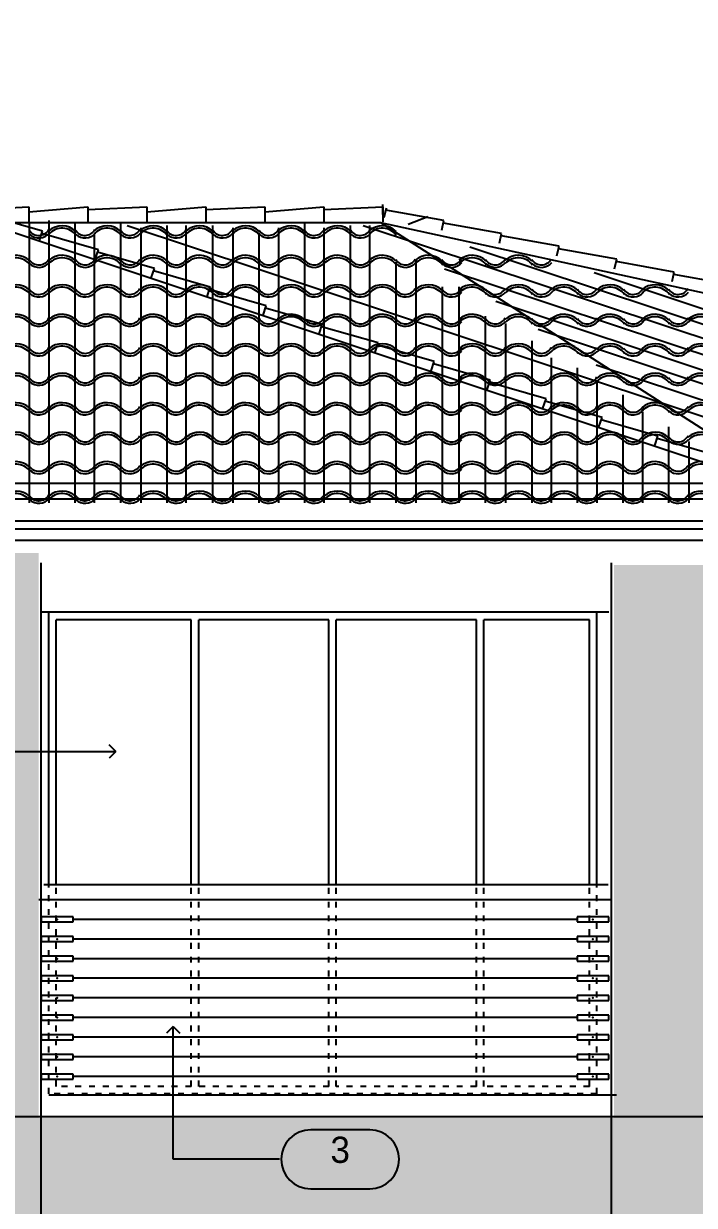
# Model space of a CAD drawing. Extents: x -92740 to -63661, y -15771 to -4391.
# Drawn here: x -90404.6 to -90199.9, y -9040 to -8679.2 of the extents above; entities that cross this region are included whole.
import ezdxf
from ezdxf.enums import TextEntityAlignment as Align

# ---------------------------------------------------------------- set-up
doc = ezdxf.new("R2010")
doc.units = 0
doc.header["$MEASUREMENT"] = 0
doc.linetypes.add('Dashed', pattern=[1, 0.3, -0.4, 0.3])
for name, color, linetype in [('B1NOTES', 2, 'Continuous'), ('ELEVATIONS', 7, 'Continuous'), ('ROOFTILE', 7, 'Continuous'), ('STUCCO', 4, 'Continuous')]:
    doc.layers.add(name, color=color, linetype=linetype)
doc.styles.add('DCADTXTSTYLE1', font='AVG_TP')

msp = doc.modelspace()

# ---------------------------------------------------------------- hatches: boundary and pattern name
at = {"layer": 'STUCCO', "linetype": 'Continuous', "ltscale": 18}
h = msp.add_hatch(dxfattribs=at)
h.set_pattern_fill('cement', color=9, scale=1.5625, style=0, pattern_type=2)
h.set_pattern_definition([(20, (0, 0), (-2.1376259, 5.8730789), [-6.09375015, 0.15625]), (55, (0, 0), (-5.11970028, 3.58485273), [-6.09375015, 0.15625]), (80, (0, 0), (-6.15504846, 1.0853011), [-6.09375015, 0.15625])])
h.paths.add_polyline_path([(-91010.5, -8845.25), (-91010.5, -9303.5), (-90961, -9303.5), (-90961, -9049.25), (-90224.5, -9049.25), (-90224.5, -9302.75), (-90181, -9302.75), (-90181, -8844.5), (-90224.5, -8844.5), (-90224.5, -9013.25), (-90400, -9013.25), (-90400, -8840.75), (-90448, -8840.75), (-90448, -9013.25), (-90584.5, -9013.25), (-90584.5, -8842.25), (-90633.25, -8842.25), (-90633.25, -9013.25), (-90770.5, -9013.25), (-90770.5, -8840.75), (-90820.75, -8840.75), (-90820.75, -9012.5), (-90961, -9012.5), (-90961, -8846)], flags=0)

# ---------------------------------------------------------------- linework, layer by layer
at = {"layer": 'B1NOTES', "color": 1, "linetype": 'Continuous', "ltscale": 18}
for p, q in [((-90299, -9016.89), (-90317, -9016.89)), ((-90290, -9025.89), (-90290, -9025.89)), ((-90317, -9034.89), (-90299, -9034.89))]:
    msp.add_line(p, q, dxfattribs=at)
for centre, start, end in [((-90317, -9025.89), 90, 180), ((-90299, -9025.89), 0, 90), ((-90317, -9025.89), 180, 270), ((-90299, -9025.89), 270, 360)]:
    msp.add_arc(centre, 9, start, end, dxfattribs=at)
at = {"layer": 'ELEVATIONS', "color": 1, "linetype": 'Continuous', "ltscale": 18}
for p, q in [((-90161.71, -8825.03), (-90599.31, -8679.17)), ((-90295, -8737.39), (-90295, -8734.39)), ((-90421, -8735.89), (-90403, -8735.14)), ((-90398.89, -8742.52), (-90416.2, -8737.54)), ((-90403, -8736.64), (-90385, -8735.14)), ((-90403, -8735.14), (-90403, -8739.64)), ((-90385, -8735.14), (-90385, -8739.64)), ((-90385, -8735.89), (-90367, -8735.14)), ((-90367, -8736.64), (-90349, -8735.14)), ((-90367, -8735.14), (-90367, -8739.64)), ((-90349, -8735.14), (-90349, -8739.64)), ((-90349, -8735.89), (-90331, -8735.14)), ((-90331, -8736.64), (-90313, -8735.14)), ((-90331, -8735.14), (-90331, -8739.64)), ((-90313, -8735.14), (-90313, -8739.64)), ((-90313, -8735.89), (-90295, -8735.14)), ((-90295, -8735.14), (-90295, -8739.64)), ((-90294.57, -8738.32), (-90293.92, -8735.39)), ((-90276.35, -8739.31), (-90294.08, -8736.12)), ((-90287.3, -8740.43), (-90281.27, -8738.01)), ((-90408.25, -8739.85), (-90295.75, -8739.85)), ((-90295.75, -8739.85), (-90163, -8825.06)), ((-90295.75, -8739.85), (-89911.12, -8823.63)), ((-90277, -8742.24), (-90276.35, -8739.31)), ((-90258.78, -8743.23), (-90276.51, -8740.04)), ((-90399.83, -8745.36), (-90398.89, -8742.52)), ((-90381.81, -8748.21), (-90399.12, -8743.23)), ((-90259.43, -8746.16), (-90258.78, -8743.23)), ((-90241.21, -8747.15), (-90258.94, -8743.96)), ((-90382.76, -8751.06), (-90381.81, -8748.21)), ((-90364.73, -8753.9), (-90382.05, -8748.92)), ((-90241.87, -8750.08), (-90241.21, -8747.15)), ((-90223.65, -8751.07), (-90241.38, -8747.89)), ((-90224.3, -8754), (-90223.65, -8751.07)), ((-90206.08, -8755), (-90223.81, -8751.81)), ((-90365.68, -8756.75), (-90364.73, -8753.9)), ((-90347.66, -8759.59), (-90364.97, -8754.61)), ((-90206.73, -8757.92), (-90206.08, -8755)), ((-90188.51, -8758.92), (-90206.24, -8755.73)), ((-90348.61, -8762.44), (-90347.66, -8759.59)), ((-90330.58, -8765.29), (-90347.89, -8760.31)), ((-90331.53, -8768.13), (-90330.58, -8765.29)), ((-90313.5, -8770.98), (-90330.82, -8766)), ((-90314.45, -8773.83), (-90313.5, -8770.98)), ((-90296.43, -8776.67), (-90313.74, -8771.69)), ((-90297.38, -8779.52), (-90296.43, -8776.67)), ((-90279.35, -8782.36), (-90296.66, -8777.38)), ((-90280.3, -8785.21), (-90279.35, -8782.36)), ((-90262.28, -8788.06), (-90279.59, -8783.07)), ((-90263.22, -8790.9), (-90262.28, -8788.06)), ((-90245.2, -8793.75), (-90262.51, -8788.77)), ((-90246.15, -8796.59), (-90245.2, -8793.75)), ((-90228.12, -8799.44), (-90245.44, -8794.46)), ((-90229.07, -8802.29), (-90228.12, -8799.44)), ((-90211.05, -8805.13), (-90228.36, -8800.15)), ((-90211.99, -8807.98), (-90211.05, -8805.13)), ((-90193.97, -8810.82), (-90211.28, -8805.84)), ((-89911.12, -8824.39), (-91027.53, -8824.39)), ((-89917.05, -8831.06), (-91025.81, -8831.06)), ((-89917.4, -8833.46), (-91022.49, -8833.46)), ((-89921.32, -8837.02), (-91018.83, -8837.02)), ((-90399.25, -9312.78), (-90399.25, -8843.75)), ((-90225.25, -9304.25), (-90225.25, -8843.75)), ((-90226, -8858.89), (-90399.25, -8858.89)), ((-90225.25, -8946.64), (-90400, -8946.64)), ((-90396.96, -9006.17), (-90223.75, -9006.17))]:
    msp.add_line(p, q, dxfattribs=at)
at = {"layer": 'ELEVATIONS', "color": 2, "linetype": 'Continuous', "ltscale": 18}
for p, q in [((-91071.25, -8819.42), (-89983, -8819.42)), ((-90865, -9012.78), (-88716.21, -9012.78))]:
    msp.add_line(p, q, dxfattribs=at)
at = {"layer": 'ELEVATIONS', "color": 5, "linetype": 'Continuous', "ltscale": 18}
for p, q in [((-90396.96, -8942.14), (-90396.96, -8858.89)), ((-90229.71, -8858.89), (-90396.96, -8858.89)), ((-90229.71, -8942.14), (-90229.71, -8858.89)), ((-90394.71, -8942.14), (-90394.71, -8861.14)), ((-90353.46, -8861.14), (-90394.71, -8861.14)), ((-90353.46, -8942.14), (-90353.46, -8861.14)), ((-90351.21, -8942.14), (-90351.21, -8861.14)), ((-90311.46, -8861.14), (-90351.21, -8861.14)), ((-90311.46, -8942.14), (-90311.46, -8861.14)), ((-90309.21, -8942.14), (-90309.21, -8861.14)), ((-90266.46, -8861.14), (-90309.21, -8861.14)), ((-90266.46, -8942.14), (-90266.46, -8861.14)), ((-90264.21, -8942.14), (-90264.21, -8861.14)), ((-90231.96, -8861.14), (-90264.21, -8861.14)), ((-90231.96, -8942.14), (-90231.96, -8861.14))]:
    msp.add_line(p, q, dxfattribs=at)
at = {"layer": 'ELEVATIONS', "color": 1, "linetype": 'Continuous', "ltscale": 12}
for p, q in [((-90376.5, -8901.39), (-90378.5, -8899.39)), ((-90376.5, -8901.39), (-90378.5, -8903.39)), ((-90359, -8985.39), (-90361, -8987.39)), ((-90359, -8985.39), (-90357, -8987.39))]:
    msp.add_line(p, q, dxfattribs=at)
at = {"layer": 'ELEVATIONS', "color": 2, "linetype": 'Continuous', "ltscale": 12}
for p, q in [((-90553.5, -8901.39), (-90376.5, -8901.39)), ((-90359, -9025.89), (-90359, -8985.39)), ((-90326.5, -9025.89), (-90359, -9025.89))]:
    msp.add_line(p, q, dxfattribs=at)
at = {"layer": 'ELEVATIONS', "color": 9, "linetype": 'Dashed', "ltscale": 6}
for p, q in [((-90231.96, -9003.64), (-90231.96, -8939.89)), ((-90229.71, -9005.89), (-90229.71, -8939.89)), ((-90396.96, -9005.89), (-90396.96, -8941.39)), ((-90394.71, -9003.64), (-90394.71, -8941.39)), ((-90353.46, -9003.64), (-90353.46, -8942.14)), ((-90351.21, -9003.64), (-90351.21, -8942.14)), ((-90311.46, -9003.64), (-90311.46, -8941.39)), ((-90309.21, -9003.64), (-90309.21, -8941.39)), ((-90266.46, -9003.64), (-90266.46, -8940.64)), ((-90264.21, -9003.64), (-90264.21, -8940.64)), ((-90353.46, -9003.64), (-90394.71, -9003.64)), ((-90311.46, -9003.64), (-90351.21, -9003.64)), ((-90266.46, -9003.64), (-90309.21, -9003.64)), ((-90231.96, -9003.64), (-90264.21, -9003.64)), ((-90229.71, -9005.89), (-90396.96, -9005.89))]:
    msp.add_line(p, q, dxfattribs=at)
at = {"layer": 'ELEVATIONS', "color": 1, "linetype": 'Continuous', "ltscale": 6}
msp.add_line((-90226.28, -8942.14), (-90398.5, -8942.14), dxfattribs=at)
at = {"layer": 'ELEVATIONS', "color": 8, "linetype": 'Continuous', "ltscale": 18}
for p, q in [((-90389.5, -8951.89), (-90399.25, -8951.89)), ((-90399.25, -8951.89), (-90399.25, -8953.39)), ((-90399.25, -8953.39), (-90389.5, -8953.39)), ((-90389.5, -8953.39), (-90389.5, -8951.89)), ((-90235.75, -8952.64), (-90389.5, -8952.64)), ((-90226, -8951.89), (-90235.75, -8951.89)), ((-90235.75, -8951.89), (-90235.75, -8953.39)), ((-90235.75, -8953.39), (-90226, -8953.39)), ((-90226, -8953.39), (-90226, -8951.89)), ((-90389.5, -8957.89), (-90399.25, -8957.89)), ((-90399.25, -8957.89), (-90399.25, -8959.39)), ((-90389.5, -8959.39), (-90389.5, -8957.89)), ((-90226, -8957.89), (-90235.75, -8957.89)), ((-90235.75, -8957.89), (-90235.75, -8959.39)), ((-90226, -8959.39), (-90226, -8957.89)), ((-90399.25, -8959.39), (-90389.5, -8959.39)), ((-90235.75, -8958.64), (-90389.5, -8958.64)), ((-90235.75, -8959.39), (-90226, -8959.39)), ((-90389.5, -8963.89), (-90399.25, -8963.89)), ((-90399.25, -8963.89), (-90399.25, -8965.39)), ((-90399.25, -8965.39), (-90389.5, -8965.39)), ((-90389.5, -8965.39), (-90389.5, -8963.89)), ((-90235.75, -8964.64), (-90389.5, -8964.64)), ((-90226, -8963.89), (-90235.75, -8963.89)), ((-90235.75, -8963.89), (-90235.75, -8965.39)), ((-90235.75, -8965.39), (-90226, -8965.39)), ((-90226, -8965.39), (-90226, -8963.89)), ((-90389.5, -8969.89), (-90399.25, -8969.89)), ((-90399.25, -8969.89), (-90399.25, -8971.39)), ((-90399.25, -8971.39), (-90389.5, -8971.39)), ((-90389.5, -8971.39), (-90389.5, -8969.89)), ((-90235.75, -8970.64), (-90389.5, -8970.64)), ((-90226, -8969.89), (-90235.75, -8969.89)), ((-90235.75, -8969.89), (-90235.75, -8971.39)), ((-90235.75, -8971.39), (-90226, -8971.39)), ((-90226, -8971.39), (-90226, -8969.89)), ((-90389.5, -8975.89), (-90399.25, -8975.89)), ((-90399.25, -8975.89), (-90399.25, -8977.39)), ((-90389.5, -8977.39), (-90389.5, -8975.89)), ((-90226, -8975.89), (-90235.75, -8975.89)), ((-90235.75, -8975.89), (-90235.75, -8977.39)), ((-90226, -8977.39), (-90226, -8975.89)), ((-90399.25, -8977.39), (-90389.5, -8977.39)), ((-90235.75, -8976.64), (-90389.5, -8976.64)), ((-90235.75, -8977.39), (-90226, -8977.39)), ((-90389.5, -8981.89), (-90399.25, -8981.89)), ((-90399.25, -8981.89), (-90399.25, -8983.39)), ((-90399.25, -8983.39), (-90389.5, -8983.39)), ((-90389.5, -8983.39), (-90389.5, -8981.89)), ((-90235.75, -8982.64), (-90389.5, -8982.64)), ((-90226, -8981.89), (-90235.75, -8981.89)), ((-90235.75, -8981.89), (-90235.75, -8983.39)), ((-90235.75, -8983.39), (-90226, -8983.39)), ((-90226, -8983.39), (-90226, -8981.89)), ((-90389.5, -8987.89), (-90399.25, -8987.89)), ((-90399.25, -8987.89), (-90399.25, -8989.39)), ((-90399.25, -8989.39), (-90389.5, -8989.39)), ((-90389.5, -8989.39), (-90389.5, -8987.89)), ((-90235.75, -8988.64), (-90389.5, -8988.64)), ((-90226, -8987.89), (-90235.75, -8987.89)), ((-90235.75, -8987.89), (-90235.75, -8989.39)), ((-90235.75, -8989.39), (-90226, -8989.39)), ((-90226, -8989.39), (-90226, -8987.89)), ((-90389.5, -8993.89), (-90399.25, -8993.89)), ((-90399.25, -8993.89), (-90399.25, -8995.39)), ((-90389.5, -8995.39), (-90389.5, -8993.89)), ((-90226, -8993.89), (-90235.75, -8993.89)), ((-90235.75, -8993.89), (-90235.75, -8995.39)), ((-90226, -8995.39), (-90226, -8993.89)), ((-90399.25, -8995.39), (-90389.5, -8995.39)), ((-90235.75, -8994.64), (-90389.5, -8994.64)), ((-90235.75, -8995.39), (-90226, -8995.39)), ((-90389.5, -8999.89), (-90399.25, -8999.89)), ((-90399.25, -8999.89), (-90399.25, -9001.39)), ((-90399.25, -9001.39), (-90389.5, -9001.39)), ((-90389.5, -9001.39), (-90389.5, -8999.89)), ((-90235.75, -9000.64), (-90389.5, -9000.64)), ((-90226, -8999.89), (-90235.75, -8999.89)), ((-90235.75, -8999.89), (-90235.75, -9001.39)), ((-90235.75, -9001.39), (-90226, -9001.39)), ((-90226, -9001.39), (-90226, -8999.89))]:
    msp.add_line(p, q, dxfattribs=at)
at = {"layer": 'ELEVATIONS', "color": 1, "linetype": 'Continuous', "ltscale": 18}
msp.add_point((-90343.09, -8824.83), dxfattribs=at)
msp.add_point((-90343.09, -8824.83), dxfattribs=at)
at = {"layer": 'ELEVATIONS', "color": 8, "linetype": 'Continuous', "ltscale": 18}
for p in [(-90394.38, -8952.64), (-90230.88, -8952.64), (-90394.38, -8958.64), (-90230.88, -8958.64), (-90394.38, -8964.64), (-90230.88, -8964.64), (-90394.38, -8970.64), (-90230.88, -8970.64), (-90394.38, -8976.64), (-90230.88, -8976.64), (-90394.38, -8982.64), (-90230.88, -8982.64), (-90394.38, -8988.64), (-90230.88, -8988.64), (-90394.38, -8994.64), (-90230.88, -8994.64), (-90394.38, -9000.64), (-90230.88, -9000.64)]:
    msp.add_point(p, dxfattribs=at)
at = {"layer": 'ROOFTILE', "color": 7, "linetype": 'Continuous', "ltscale": 18}
for p, q in [((-90402.81, -8825.5), (-90402.81, -8740)), ((-90396.87, -8825.5), (-90396.87, -8739.25)), ((-90388.9, -8825.5), (-90388.9, -8740)), ((-90374.99, -8825.5), (-90374.99, -8740)), ((-90373, -8740.75), (-90115.75, -8826.25)), ((-90368.79, -8825.5), (-90368.79, -8741.5)), ((-90360.82, -8825.5), (-90360.82, -8740.75)), ((-90355, -8825.5), (-90355, -8740.75)), ((-90346.89, -8825.5), (-90346.89, -8740.75)), ((-90340.69, -8825.5), (-90340.69, -8741.5)), ((-90326.78, -8825.5), (-90326.78, -8741.5)), ((-90318.81, -8825.5), (-90318.81, -8740)), ((-90312.87, -8825.5), (-90312.87, -8741.5)), ((-90304.9, -8825.5), (-90304.9, -8740.75)), ((-90301, -8740.75), (-90043.75, -8826.25)), ((-90298.96, -8825.5), (-90298.96, -8740.75)), ((-90382.96, -8825.5), (-90382.96, -8743.75)), ((-90332.72, -8825.5), (-90332.72, -8743)), ((-90268.45, -8747.33), (-90031, -8826.25)), ((-90290.99, -8825.5), (-90290.99, -8752)), ((-90284.79, -8825.5), (-90284.79, -8751.25)), ((-90276.16, -8753.99), (-90058.75, -8826.25)), ((-90230.56, -8755.19), (-90016.75, -8826.25)), ((-90276.82, -8825.5), (-90276.82, -8759.5)), ((-90271.75, -8825.5), (-90271.75, -8759.5)), ((-90260.48, -8763.94), (-90073, -8826.25)), ((-90263.64, -8825.5), (-90263.64, -8768.5)), ((-90257.44, -8825.5), (-90257.44, -8770.75)), ((-90247.57, -8772.47), (-90085.75, -8826.25)), ((-90249.47, -8825.5), (-90249.47, -8776)), ((-90243.53, -8825.5), (-90243.53, -8781.25)), ((-90235.56, -8825.5), (-90235.56, -8784.25)), ((-90229.94, -8783.31), (-90100.75, -8826.25)), ((-90229.62, -8825.5), (-90229.62, -8788)), ((-90221.65, -8825.5), (-90221.65, -8792.5)), ((-90215.71, -8825.5), (-90215.71, -8797.75)), ((-90207.74, -8825.5), (-90207.74, -8802.25)), ((-90201.54, -8825.5), (-90201.54, -8806.75))]:
    msp.add_line(p, q, dxfattribs=at)
for centre, radius, start, end in [((-90392.92, -8747.06), 6.16, 46.5154, 131.1465), ((-90392.92, -8747.06), 5.41, 36.0644, 138.0128), ((-90379.19, -8747.06), 6.16, 46.5154, 131.1465), ((-90379.19, -8747.06), 5.41, 36.0644, 138.0128), ((-90365.1, -8747.06), 6.16, 46.5154, 131.1465), ((-90365.1, -8747.06), 5.41, 36.0644, 138.0128), ((-90351, -8747.06), 6.16, 46.5154, 131.1465), ((-90351, -8747.06), 5.41, 36.0644, 138.0128), ((-90336.92, -8747.06), 6.16, 46.5154, 131.1465), ((-90336.92, -8747.06), 5.41, 36.0644, 138.0128), ((-90323.01, -8747.06), 6.16, 46.5154, 131.1465), ((-90323.01, -8747.06), 5.41, 36.0644, 138.0128), ((-90308.92, -8747.06), 6.16, 46.5154, 131.1465), ((-90308.92, -8747.06), 5.41, 36.0644, 138.0128), ((-90295.19, -8747.06), 6.16, 46.5154, 131.1465), ((-90295.19, -8747.06), 5.41, 36.0644, 138.0128), ((-90399.97, -8740.4), 3.44, 211.6504, 331.6052), ((-90399.97, -8740.4), 4.19, 228.3381, 319.0707), ((-90385.88, -8740.4), 3.44, 211.6504, 331.6052), ((-90385.88, -8740.4), 4.19, 228.3381, 319.0707), ((-90372.15, -8740.4), 3.44, 211.6504, 331.6052), ((-90372.15, -8740.4), 4.19, 228.3381, 319.0707), ((-90358.06, -8740.4), 3.44, 211.6504, 331.6052), ((-90358.06, -8740.4), 4.19, 228.3381, 319.0707), ((-90343.96, -8740.4), 3.44, 211.6504, 331.6052), ((-90343.96, -8740.4), 4.19, 228.3381, 319.0707), ((-90329.87, -8740.4), 3.44, 211.6504, 331.6052), ((-90329.87, -8740.4), 4.19, 228.3381, 319.0707), ((-90315.97, -8740.4), 3.44, 211.6504, 331.6052), ((-90315.97, -8740.4), 4.19, 228.3381, 319.0707), ((-90301.88, -8740.4), 3.44, 211.6504, 331.6052), ((-90301.88, -8740.4), 4.19, 228.3381, 319.0707), ((-90407.01, -8756.06), 6.16, 46.5154, 131.1465), ((-90407.01, -8756.06), 5.41, 36.0644, 138.0128), ((-90399.97, -8749.4), 3.44, 211.6504, 331.6052), ((-90399.97, -8749.4), 4.19, 228.3381, 319.0707), ((-90392.92, -8756.06), 6.16, 46.5154, 131.1465), ((-90392.92, -8756.06), 5.41, 36.0644, 138.0128), ((-90385.88, -8749.4), 3.44, 211.6504, 331.6052), ((-90385.88, -8749.4), 4.19, 228.3381, 319.0707), ((-90379.19, -8756.06), 6.16, 46.5154, 131.1465), ((-90379.19, -8756.06), 5.41, 36.0644, 138.0128), ((-90372.15, -8749.4), 3.44, 211.6504, 331.6052), ((-90372.15, -8749.4), 4.19, 228.3381, 319.0707), ((-90365.1, -8756.06), 6.16, 46.5154, 131.1465), ((-90365.1, -8756.06), 5.41, 36.0644, 138.0128), ((-90358.06, -8749.4), 3.44, 211.6504, 331.6052), ((-90358.06, -8749.4), 4.19, 228.3381, 319.0707), ((-90351, -8756.06), 6.16, 46.5154, 131.1465), ((-90351, -8756.06), 5.41, 36.0644, 138.0128), ((-90343.96, -8749.4), 3.44, 211.6504, 331.6052), ((-90343.96, -8749.4), 4.19, 228.3381, 319.0707), ((-90336.92, -8756.06), 6.16, 46.5154, 131.1465), ((-90336.92, -8756.06), 5.41, 36.0644, 138.0128), ((-90329.87, -8749.4), 3.44, 211.6504, 331.6052), ((-90329.87, -8749.4), 4.19, 228.3381, 319.0707), ((-90323.01, -8756.06), 6.16, 46.5154, 131.1465), ((-90323.01, -8756.06), 5.41, 36.0644, 138.0128), ((-90315.97, -8749.4), 3.44, 211.6504, 331.6052), ((-90315.97, -8749.4), 4.19, 228.3381, 319.0707), ((-90308.92, -8756.06), 6.16, 46.5154, 131.1465), ((-90308.92, -8756.06), 5.41, 36.0644, 138.0128), ((-90301.88, -8749.4), 3.44, 211.6504, 331.6052), ((-90301.88, -8749.4), 4.19, 228.3381, 319.0707), ((-90295.19, -8756.06), 6.16, 46.5154, 131.1465), ((-90295.19, -8756.06), 5.41, 36.0644, 138.0128), ((-90288.15, -8749.4), 3.44, 211.6504, 331.6052), ((-90288.15, -8749.4), 4.19, 228.3381, 319.0707), ((-90281.1, -8756.06), 6.16, 46.5154, 131.1465), ((-90281.1, -8756.06), 5.41, 36.0644, 138.0128), ((-90274.06, -8749.4), 3.44, 211.6504, 331.6052), ((-90274.06, -8749.4), 4.19, 228.3381, 319.0707), ((-90267.75, -8756.06), 6.16, 46.5154, 131.1465), ((-90267.75, -8756.06), 5.41, 36.0644, 138.0128), ((-90260.71, -8749.4), 3.44, 211.6504, 331.6052), ((-90260.71, -8749.4), 4.19, 228.3381, 319.0707), ((-90253.67, -8756.06), 6.16, 46.5154, 131.1465), ((-90253.67, -8756.06), 5.41, 36.0644, 138.0128), ((-90246.62, -8749.4), 3.44, 211.6504, 331.6052), ((-90246.62, -8749.4), 4.19, 228.3381, 319.0707), ((-90407.01, -8765.06), 6.16, 46.5154, 131.1465), ((-90407.01, -8765.06), 5.41, 36.0644, 138.0128), ((-90392.92, -8765.06), 6.16, 46.5154, 131.1465), ((-90392.92, -8765.06), 5.41, 36.0644, 138.0128), ((-90379.19, -8765.06), 6.16, 46.5154, 131.1465), ((-90379.19, -8765.06), 5.41, 36.0644, 138.0128), ((-90365.1, -8765.06), 6.16, 46.5154, 131.1465), ((-90365.1, -8765.06), 5.41, 36.0644, 138.0128), ((-90351, -8765.06), 6.16, 46.5154, 131.1465), ((-90351, -8765.06), 5.41, 36.0644, 138.0128), ((-90336.92, -8765.06), 6.16, 46.5154, 131.1465), ((-90336.92, -8765.06), 5.41, 36.0644, 138.0128), ((-90323.01, -8765.06), 6.16, 46.5154, 131.1465), ((-90323.01, -8765.06), 5.41, 36.0644, 138.0128), ((-90308.92, -8765.06), 6.16, 46.5154, 131.1465), ((-90308.92, -8765.06), 5.41, 36.0644, 138.0128), ((-90295.19, -8765.06), 6.16, 46.5154, 131.1465), ((-90295.19, -8765.06), 5.41, 36.0644, 138.0128), ((-90281.1, -8765.06), 6.16, 46.5154, 131.1465), ((-90281.1, -8765.06), 5.41, 36.0644, 138.0128), ((-90267.75, -8765.06), 6.16, 46.5154, 131.1465), ((-90267.75, -8765.06), 5.41, 36.0644, 138.0128), ((-90253.67, -8765.06), 6.16, 46.5154, 131.1465), ((-90253.67, -8765.06), 5.41, 36.0644, 138.0128), ((-90239.76, -8765.06), 6.16, 46.5154, 131.1465), ((-90239.76, -8765.06), 5.41, 36.0644, 138.0128), ((-90225.67, -8765.06), 6.16, 46.5154, 131.1465), ((-90225.67, -8765.06), 5.41, 36.0644, 138.0128), ((-90211.94, -8765.06), 6.16, 46.5154, 131.1465), ((-90211.94, -8765.06), 5.41, 36.0644, 138.0128), ((-90399.97, -8758.4), 3.44, 211.6504, 331.6052), ((-90399.97, -8758.4), 4.19, 228.3381, 319.0707), ((-90385.88, -8758.4), 3.44, 211.6504, 331.6052), ((-90385.88, -8758.4), 4.19, 228.3381, 319.0707), ((-90372.15, -8758.4), 3.44, 211.6504, 331.6052), ((-90372.15, -8758.4), 4.19, 228.3381, 319.0707), ((-90358.06, -8758.4), 3.44, 211.6504, 331.6052), ((-90358.06, -8758.4), 4.19, 228.3381, 319.0707), ((-90343.96, -8758.4), 3.44, 211.6504, 331.6052), ((-90343.96, -8758.4), 4.19, 228.3381, 319.0707), ((-90329.87, -8758.4), 3.44, 211.6504, 331.6052), ((-90329.87, -8758.4), 4.19, 228.3381, 319.0707), ((-90315.97, -8758.4), 3.44, 211.6504, 331.6052), ((-90315.97, -8758.4), 4.19, 228.3381, 319.0707), ((-90301.88, -8758.4), 3.44, 211.6504, 331.6052), ((-90301.88, -8758.4), 4.19, 228.3381, 319.0707), ((-90288.15, -8758.4), 3.44, 211.6504, 331.6052), ((-90288.15, -8758.4), 4.19, 228.3381, 319.0707), ((-90274.06, -8758.4), 3.44, 211.6504, 331.6052), ((-90274.06, -8758.4), 4.19, 228.3381, 319.0707), ((-90260.71, -8758.4), 3.44, 211.6504, 331.6052), ((-90260.71, -8758.4), 4.19, 228.3381, 319.0707), ((-90246.62, -8758.4), 3.44, 211.6504, 331.6052), ((-90246.62, -8758.4), 4.19, 228.3381, 319.0707), ((-90232.72, -8758.4), 3.44, 211.6504, 331.6052), ((-90232.72, -8758.4), 4.19, 228.3381, 319.0707), ((-90218.63, -8758.4), 3.44, 211.6504, 331.6052), ((-90218.63, -8758.4), 4.19, 228.3381, 319.0707), ((-90204.9, -8758.4), 3.44, 211.6504, 331.6052), ((-90204.9, -8758.4), 4.19, 228.3381, 319.0707), ((-90407.01, -8774.06), 6.16, 46.5154, 131.1465), ((-90407.01, -8774.06), 5.41, 36.0644, 138.0128), ((-90399.97, -8767.4), 3.44, 211.6504, 331.6052), ((-90399.97, -8767.4), 4.19, 228.3381, 319.0707), ((-90392.92, -8774.06), 6.16, 46.5154, 131.1465), ((-90392.92, -8774.06), 5.41, 36.0644, 138.0128), ((-90385.88, -8767.4), 3.44, 211.6504, 331.6052), ((-90385.88, -8767.4), 4.19, 228.3381, 319.0707), ((-90379.19, -8774.06), 6.16, 46.5154, 131.1465), ((-90379.19, -8774.06), 5.41, 36.0644, 138.0128), ((-90372.15, -8767.4), 3.44, 211.6504, 331.6052), ((-90372.15, -8767.4), 4.19, 228.3381, 319.0707), ((-90365.1, -8774.06), 6.16, 46.5154, 131.1465), ((-90365.1, -8774.06), 5.41, 36.0644, 138.0128), ((-90358.06, -8767.4), 3.44, 211.6504, 331.6052), ((-90358.06, -8767.4), 4.19, 228.3381, 319.0707), ((-90351, -8774.06), 6.16, 46.5154, 131.1465), ((-90351, -8774.06), 5.41, 36.0644, 138.0128), ((-90343.96, -8767.4), 3.44, 211.6504, 331.6052), ((-90343.96, -8767.4), 4.19, 228.3381, 319.0707), ((-90336.92, -8774.06), 6.16, 46.5154, 131.1465), ((-90336.92, -8774.06), 5.41, 36.0644, 138.0128), ((-90329.87, -8767.4), 3.44, 211.6504, 331.6052), ((-90329.87, -8767.4), 4.19, 228.3381, 319.0707), ((-90323.01, -8774.06), 6.16, 46.5154, 131.1465), ((-90323.01, -8774.06), 5.41, 36.0644, 138.0128), ((-90315.97, -8767.4), 3.44, 211.6504, 331.6052), ((-90315.97, -8767.4), 4.19, 228.3381, 319.0707), ((-90308.92, -8774.06), 6.16, 46.5154, 131.1465), ((-90308.92, -8774.06), 5.41, 36.0644, 138.0128), ((-90301.88, -8767.4), 3.44, 211.6504, 331.6052), ((-90301.88, -8767.4), 4.19, 228.3381, 319.0707), ((-90295.19, -8774.06), 6.16, 46.5154, 131.1465), ((-90295.19, -8774.06), 5.41, 36.0644, 138.0128), ((-90288.15, -8767.4), 3.44, 211.6504, 331.6052), ((-90288.15, -8767.4), 4.19, 228.3381, 319.0707), ((-90281.1, -8774.06), 6.16, 46.5154, 131.1465), ((-90281.1, -8774.06), 5.41, 36.0644, 138.0128), ((-90274.06, -8767.4), 3.44, 211.6504, 331.6052), ((-90274.06, -8767.4), 4.19, 228.3381, 319.0707), ((-90267.75, -8774.06), 6.16, 46.5154, 131.1465), ((-90267.75, -8774.06), 5.41, 36.0644, 138.0128), ((-90260.71, -8767.4), 3.44, 211.6504, 331.6052), ((-90260.71, -8767.4), 4.19, 228.3381, 319.0707), ((-90253.67, -8774.06), 6.16, 46.5154, 131.1465), ((-90253.67, -8774.06), 5.41, 36.0644, 138.0128), ((-90246.62, -8767.4), 3.44, 211.6504, 331.6052), ((-90246.62, -8767.4), 4.19, 228.3381, 319.0707), ((-90239.76, -8774.06), 6.16, 46.5154, 131.1465), ((-90239.76, -8774.06), 5.41, 36.0644, 138.0128), ((-90232.72, -8767.4), 3.44, 211.6504, 331.6052), ((-90232.72, -8767.4), 4.19, 228.3381, 319.0707), ((-90225.67, -8774.06), 6.16, 46.5154, 131.1465), ((-90225.67, -8774.06), 5.41, 36.0644, 138.0128), ((-90218.63, -8767.4), 3.44, 211.6504, 331.6052), ((-90218.63, -8767.4), 4.19, 228.3381, 319.0707), ((-90211.94, -8774.06), 6.16, 46.5154, 131.1465), ((-90211.94, -8774.06), 5.41, 36.0644, 138.0128), ((-90204.9, -8767.4), 3.44, 211.6504, 331.6052), ((-90204.9, -8767.4), 4.19, 228.3381, 319.0707), ((-90197.85, -8774.06), 6.16, 46.5154, 131.1465), ((-90197.85, -8774.06), 5.41, 36.0644, 138.0128), ((-90407.01, -8783.06), 6.16, 46.5154, 131.1465), ((-90407.01, -8783.06), 5.41, 36.0644, 138.0128), ((-90399.97, -8776.4), 3.44, 211.6504, 331.6052), ((-90392.92, -8783.06), 6.16, 46.5154, 131.1465), ((-90392.92, -8783.06), 5.41, 36.0644, 138.0128), ((-90385.88, -8776.4), 3.44, 211.6504, 331.6052), ((-90379.19, -8783.06), 6.16, 46.5154, 131.1465), ((-90379.19, -8783.06), 5.41, 36.0644, 138.0128), ((-90372.15, -8776.4), 3.44, 211.6504, 331.6052), ((-90365.1, -8783.06), 6.16, 46.5154, 131.1465), ((-90365.1, -8783.06), 5.41, 36.0644, 138.0128), ((-90358.06, -8776.4), 3.44, 211.6504, 331.6052), ((-90351, -8783.06), 6.16, 46.5154, 131.1465), ((-90351, -8783.06), 5.41, 36.0644, 138.0128), ((-90343.96, -8776.4), 3.44, 211.6504, 331.6052), ((-90336.92, -8783.06), 6.16, 46.5154, 131.1465), ((-90336.92, -8783.06), 5.41, 36.0644, 138.0128), ((-90329.87, -8776.4), 3.44, 211.6504, 331.6052), ((-90323.01, -8783.06), 6.16, 46.5154, 131.1465), ((-90323.01, -8783.06), 5.41, 36.0644, 138.0128), ((-90315.97, -8776.4), 3.44, 211.6504, 331.6052), ((-90308.92, -8783.06), 6.16, 46.5154, 131.1465), ((-90308.92, -8783.06), 5.41, 36.0644, 138.0128), ((-90301.88, -8776.4), 3.44, 211.6504, 331.6052), ((-90295.19, -8783.06), 6.16, 46.5154, 131.1465), ((-90295.19, -8783.06), 5.41, 36.0644, 138.0128), ((-90288.15, -8776.4), 3.44, 211.6504, 331.6052), ((-90281.1, -8783.06), 6.16, 46.5154, 131.1465), ((-90281.1, -8783.06), 5.41, 36.0644, 138.0128), ((-90274.06, -8776.4), 3.44, 211.6504, 331.6052), ((-90267.75, -8783.06), 6.16, 46.5154, 131.1465), ((-90267.75, -8783.06), 5.41, 36.0644, 138.0128), ((-90260.71, -8776.4), 3.44, 211.6504, 331.6052), ((-90253.67, -8783.06), 6.16, 46.5154, 131.1465), ((-90253.67, -8783.06), 5.41, 36.0644, 138.0128), ((-90246.62, -8776.4), 3.44, 211.6504, 331.6052), ((-90239.76, -8783.06), 6.16, 46.5154, 131.1465), ((-90239.76, -8783.06), 5.41, 36.0644, 138.0128), ((-90232.72, -8776.4), 3.44, 211.6504, 331.6052), ((-90225.67, -8783.06), 6.16, 46.5154, 131.1465), ((-90225.67, -8783.06), 5.41, 36.0644, 138.0128), ((-90218.63, -8776.4), 3.44, 211.6504, 331.6052), ((-90211.94, -8783.06), 6.16, 46.5154, 131.1465), ((-90211.94, -8783.06), 5.41, 36.0644, 138.0128), ((-90204.9, -8776.4), 3.44, 211.6504, 331.6052), ((-90197.85, -8783.06), 6.16, 46.5154, 131.1465), ((-90197.85, -8783.06), 5.41, 36.0644, 138.0128), ((-90399.97, -8776.4), 4.19, 228.3381, 319.0707), ((-90385.88, -8776.4), 4.19, 228.3381, 319.0707), ((-90372.15, -8776.4), 4.19, 228.3381, 319.0707), ((-90358.06, -8776.4), 4.19, 228.3381, 319.0707), ((-90343.96, -8776.4), 4.19, 228.3381, 319.0707), ((-90329.87, -8776.4), 4.19, 228.3381, 319.0707), ((-90315.97, -8776.4), 4.19, 228.3381, 319.0707), ((-90301.88, -8776.4), 4.19, 228.3381, 319.0707), ((-90288.15, -8776.4), 4.19, 228.3381, 319.0707), ((-90274.06, -8776.4), 4.19, 228.3381, 319.0707), ((-90260.71, -8776.4), 4.19, 228.3381, 319.0707), ((-90246.62, -8776.4), 4.19, 228.3381, 319.0707), ((-90232.72, -8776.4), 4.19, 228.3381, 319.0707), ((-90218.63, -8776.4), 4.19, 228.3381, 319.0707), ((-90204.9, -8776.4), 4.19, 228.3381, 319.0707), ((-90407.01, -8792.06), 6.16, 46.5154, 131.1465), ((-90407.01, -8792.06), 5.41, 36.0644, 138.0128), ((-90399.97, -8785.4), 3.44, 211.6504, 331.6052), ((-90399.97, -8785.4), 4.19, 228.3381, 319.0707), ((-90392.92, -8792.06), 6.16, 46.5154, 131.1465), ((-90392.92, -8792.06), 5.41, 36.0644, 138.0128), ((-90385.88, -8785.4), 3.44, 211.6504, 331.6052), ((-90385.88, -8785.4), 4.19, 228.3381, 319.0707), ((-90379.19, -8792.06), 6.16, 46.5154, 131.1465), ((-90379.19, -8792.06), 5.41, 36.0644, 138.0128), ((-90372.15, -8785.4), 3.44, 211.6504, 331.6052), ((-90372.15, -8785.4), 4.19, 228.3381, 319.0707), ((-90365.1, -8792.06), 6.16, 46.5154, 131.1465), ((-90365.1, -8792.06), 5.41, 36.0644, 138.0128), ((-90358.06, -8785.4), 3.44, 211.6504, 331.6052), ((-90358.06, -8785.4), 4.19, 228.3381, 319.0707), ((-90351, -8792.06), 6.16, 46.5154, 131.1465), ((-90351, -8792.06), 5.41, 36.0644, 138.0128), ((-90343.96, -8785.4), 3.44, 211.6504, 331.6052), ((-90343.96, -8785.4), 4.19, 228.3381, 319.0707), ((-90336.92, -8792.06), 6.16, 46.5154, 131.1465), ((-90336.92, -8792.06), 5.41, 36.0644, 138.0128), ((-90329.87, -8785.4), 3.44, 211.6504, 331.6052), ((-90329.87, -8785.4), 4.19, 228.3381, 319.0707), ((-90323.01, -8792.06), 6.16, 46.5154, 131.1465), ((-90323.01, -8792.06), 5.41, 36.0644, 138.0128), ((-90315.97, -8785.4), 3.44, 211.6504, 331.6052), ((-90315.97, -8785.4), 4.19, 228.3381, 319.0707), ((-90308.92, -8792.06), 6.16, 46.5154, 131.1465), ((-90308.92, -8792.06), 5.41, 36.0644, 138.0128), ((-90301.88, -8785.4), 3.44, 211.6504, 331.6052), ((-90301.88, -8785.4), 4.19, 228.3381, 319.0707), ((-90295.19, -8792.06), 6.16, 46.5154, 131.1465), ((-90295.19, -8792.06), 5.41, 36.0644, 138.0128), ((-90288.15, -8785.4), 3.44, 211.6504, 331.6052), ((-90288.15, -8785.4), 4.19, 228.3381, 319.0707), ((-90281.1, -8792.06), 6.16, 46.5154, 131.1465), ((-90281.1, -8792.06), 5.41, 36.0644, 138.0128), ((-90274.06, -8785.4), 3.44, 211.6504, 331.6052), ((-90274.06, -8785.4), 4.19, 228.3381, 319.0707), ((-90267.75, -8792.06), 6.16, 46.5154, 131.1465), ((-90267.75, -8792.06), 5.41, 36.0644, 138.0128), ((-90260.71, -8785.4), 3.44, 211.6504, 331.6052), ((-90260.71, -8785.4), 4.19, 228.3381, 319.0707), ((-90253.67, -8792.06), 6.16, 46.5154, 131.1465), ((-90253.67, -8792.06), 5.41, 36.0644, 138.0128), ((-90246.62, -8785.4), 3.44, 211.6504, 331.6052), ((-90246.62, -8785.4), 4.19, 228.3381, 319.0707), ((-90239.76, -8792.06), 6.16, 46.5154, 131.1465), ((-90239.76, -8792.06), 5.41, 36.0644, 138.0128), ((-90232.72, -8785.4), 3.44, 211.6504, 331.6052), ((-90232.72, -8785.4), 4.19, 228.3381, 319.0707), ((-90225.67, -8792.06), 6.16, 46.5154, 131.1465), ((-90225.67, -8792.06), 5.41, 36.0644, 138.0128), ((-90218.63, -8785.4), 3.44, 211.6504, 331.6052), ((-90218.63, -8785.4), 4.19, 228.3381, 319.0707), ((-90211.94, -8792.06), 6.16, 46.5154, 131.1465), ((-90211.94, -8792.06), 5.41, 36.0644, 138.0128), ((-90204.9, -8785.4), 3.44, 211.6504, 331.6052), ((-90204.9, -8785.4), 4.19, 228.3381, 319.0707), ((-90197.85, -8792.06), 6.16, 46.5154, 131.1465), ((-90197.85, -8792.06), 5.41, 36.0644, 138.0128), ((-90407.01, -8801.06), 6.16, 46.5154, 131.1465), ((-90407.01, -8801.06), 5.41, 36.0644, 138.0128), ((-90399.97, -8794.4), 3.44, 211.6504, 331.6052), ((-90392.92, -8801.06), 6.16, 46.5154, 131.1465), ((-90392.92, -8801.06), 5.41, 36.0644, 138.0128), ((-90385.88, -8794.4), 3.44, 211.6504, 331.6052), ((-90379.19, -8801.06), 6.16, 46.5154, 131.1465), ((-90379.19, -8801.06), 5.41, 36.0644, 138.0128), ((-90372.15, -8794.4), 3.44, 211.6504, 331.6052), ((-90365.1, -8801.06), 6.16, 46.5154, 131.1465), ((-90365.1, -8801.06), 5.41, 36.0644, 138.0128), ((-90358.06, -8794.4), 3.44, 211.6504, 331.6052), ((-90351, -8801.06), 6.16, 46.5154, 131.1465), ((-90351, -8801.06), 5.41, 36.0644, 138.0128), ((-90343.96, -8794.4), 3.44, 211.6504, 331.6052), ((-90336.92, -8801.06), 6.16, 46.5154, 131.1465), ((-90336.92, -8801.06), 5.41, 36.0644, 138.0128), ((-90329.87, -8794.4), 3.44, 211.6504, 331.6052), ((-90323.01, -8801.06), 6.16, 46.5154, 131.1465), ((-90323.01, -8801.06), 5.41, 36.0644, 138.0128), ((-90315.97, -8794.4), 3.44, 211.6504, 331.6052), ((-90308.92, -8801.06), 6.16, 46.5154, 131.1465), ((-90308.92, -8801.06), 5.41, 36.0644, 138.0128), ((-90301.88, -8794.4), 3.44, 211.6504, 331.6052), ((-90295.19, -8801.06), 6.16, 46.5154, 131.1465), ((-90295.19, -8801.06), 5.41, 36.0644, 138.0128), ((-90288.15, -8794.4), 3.44, 211.6504, 331.6052), ((-90281.1, -8801.06), 6.16, 46.5154, 131.1465), ((-90281.1, -8801.06), 5.41, 36.0644, 138.0128), ((-90274.06, -8794.4), 3.44, 211.6504, 331.6052), ((-90267.75, -8801.06), 6.16, 46.5154, 131.1465), ((-90267.75, -8801.06), 5.41, 36.0644, 138.0128), ((-90260.71, -8794.4), 3.44, 211.6504, 331.6052), ((-90253.67, -8801.06), 6.16, 46.5154, 131.1465), ((-90253.67, -8801.06), 5.41, 36.0644, 138.0128), ((-90246.62, -8794.4), 3.44, 211.6504, 331.6052), ((-90239.76, -8801.06), 6.16, 46.5154, 131.1465), ((-90239.76, -8801.06), 5.41, 36.0644, 138.0128), ((-90232.72, -8794.4), 3.44, 211.6504, 331.6052), ((-90225.67, -8801.06), 6.16, 46.5154, 131.1465), ((-90225.67, -8801.06), 5.41, 36.0644, 138.0128), ((-90218.63, -8794.4), 3.44, 211.6504, 331.6052), ((-90211.94, -8801.06), 6.16, 46.5154, 131.1465), ((-90211.94, -8801.06), 5.41, 36.0644, 138.0128), ((-90204.9, -8794.4), 3.44, 211.6504, 331.6052), ((-90197.85, -8801.06), 6.16, 46.5154, 131.1465), ((-90197.85, -8801.06), 5.41, 36.0644, 138.0128), ((-90399.97, -8794.4), 4.19, 228.3381, 319.0707), ((-90385.88, -8794.4), 4.19, 228.3381, 319.0707), ((-90372.15, -8794.4), 4.19, 228.3381, 319.0707), ((-90358.06, -8794.4), 4.19, 228.3381, 319.0707), ((-90343.96, -8794.4), 4.19, 228.3381, 319.0707), ((-90329.87, -8794.4), 4.19, 228.3381, 319.0707), ((-90315.97, -8794.4), 4.19, 228.3381, 319.0707), ((-90301.88, -8794.4), 4.19, 228.3381, 319.0707), ((-90288.15, -8794.4), 4.19, 228.3381, 319.0707), ((-90274.06, -8794.4), 4.19, 228.3381, 319.0707), ((-90260.71, -8794.4), 4.19, 228.3381, 319.0707), ((-90246.62, -8794.4), 4.19, 228.3381, 319.0707), ((-90232.72, -8794.4), 4.19, 228.3381, 319.0707), ((-90218.63, -8794.4), 4.19, 228.3381, 319.0707), ((-90204.9, -8794.4), 4.19, 228.3381, 319.0707), ((-90407.01, -8810.06), 6.16, 46.5154, 131.1465), ((-90407.01, -8810.06), 5.41, 36.0644, 138.0128), ((-90399.97, -8803.4), 3.44, 211.6504, 331.6052), ((-90399.97, -8803.4), 4.19, 228.3381, 319.0707), ((-90392.92, -8810.06), 6.16, 46.5154, 131.1465), ((-90392.92, -8810.06), 5.41, 36.0644, 138.0128), ((-90385.88, -8803.4), 3.44, 211.6504, 331.6052), ((-90385.88, -8803.4), 4.19, 228.3381, 319.0707), ((-90379.19, -8810.06), 6.16, 46.5154, 131.1465), ((-90379.19, -8810.06), 5.41, 36.0644, 138.0128), ((-90372.15, -8803.4), 3.44, 211.6504, 331.6052), ((-90372.15, -8803.4), 4.19, 228.3381, 319.0707), ((-90365.1, -8810.06), 6.16, 46.5154, 131.1465), ((-90365.1, -8810.06), 5.41, 36.0644, 138.0128), ((-90358.06, -8803.4), 3.44, 211.6504, 331.6052), ((-90358.06, -8803.4), 4.19, 228.3381, 319.0707), ((-90351, -8810.06), 6.16, 46.5154, 131.1465), ((-90351, -8810.06), 5.41, 36.0644, 138.0128), ((-90343.96, -8803.4), 3.44, 211.6504, 331.6052), ((-90343.96, -8803.4), 4.19, 228.3381, 319.0707), ((-90336.92, -8810.06), 6.16, 46.5154, 131.1465), ((-90336.92, -8810.06), 5.41, 36.0644, 138.0128), ((-90329.87, -8803.4), 3.44, 211.6504, 331.6052), ((-90329.87, -8803.4), 4.19, 228.3381, 319.0707), ((-90323.01, -8810.06), 6.16, 46.5154, 131.1465), ((-90323.01, -8810.06), 5.41, 36.0644, 138.0128), ((-90315.97, -8803.4), 3.44, 211.6504, 331.6052), ((-90315.97, -8803.4), 4.19, 228.3381, 319.0707), ((-90308.92, -8810.06), 6.16, 46.5154, 131.1465), ((-90308.92, -8810.06), 5.41, 36.0644, 138.0128), ((-90301.88, -8803.4), 3.44, 211.6504, 331.6052), ((-90301.88, -8803.4), 4.19, 228.3381, 319.0707), ((-90295.19, -8810.06), 6.16, 46.5154, 131.1465), ((-90295.19, -8810.06), 5.41, 36.0644, 138.0128), ((-90288.15, -8803.4), 3.44, 211.6504, 331.6052), ((-90288.15, -8803.4), 4.19, 228.3381, 319.0707), ((-90281.1, -8810.06), 6.16, 46.5154, 131.1465), ((-90281.1, -8810.06), 5.41, 36.0644, 138.0128), ((-90274.06, -8803.4), 3.44, 211.6504, 331.6052), ((-90274.06, -8803.4), 4.19, 228.3381, 319.0707), ((-90267.75, -8810.06), 6.16, 46.5154, 131.1465), ((-90267.75, -8810.06), 5.41, 36.0644, 138.0128), ((-90260.71, -8803.4), 3.44, 211.6504, 331.6052), ((-90260.71, -8803.4), 4.19, 228.3381, 319.0707), ((-90253.67, -8810.06), 6.16, 46.5154, 131.1465), ((-90253.67, -8810.06), 5.41, 36.0644, 138.0128), ((-90246.62, -8803.4), 3.44, 211.6504, 331.6052), ((-90246.62, -8803.4), 4.19, 228.3381, 319.0707), ((-90239.76, -8810.06), 6.16, 46.5154, 131.1465), ((-90239.76, -8810.06), 5.41, 36.0644, 138.0128), ((-90232.72, -8803.4), 3.44, 211.6504, 331.6052), ((-90232.72, -8803.4), 4.19, 228.3381, 319.0707), ((-90225.67, -8810.06), 6.16, 46.5154, 131.1465), ((-90225.67, -8810.06), 5.41, 36.0644, 138.0128), ((-90218.63, -8803.4), 3.44, 211.6504, 331.6052), ((-90218.63, -8803.4), 4.19, 228.3381, 319.0707), ((-90211.94, -8810.06), 6.16, 46.5154, 131.1465), ((-90211.94, -8810.06), 5.41, 36.0644, 138.0128), ((-90204.9, -8803.4), 3.44, 211.6504, 331.6052), ((-90204.9, -8803.4), 4.19, 228.3381, 319.0707), ((-90197.85, -8810.06), 6.16, 46.5154, 131.1465), ((-90197.85, -8810.06), 5.41, 36.0644, 138.0128), ((-90407.01, -8819.06), 6.16, 46.5154, 131.1465), ((-90407.01, -8819.06), 5.41, 36.0644, 138.0128), ((-90399.97, -8812.4), 3.44, 211.6504, 331.6052), ((-90392.92, -8819.06), 6.16, 46.5154, 131.1465), ((-90392.92, -8819.06), 5.41, 36.0644, 138.0128), ((-90385.88, -8812.4), 3.44, 211.6504, 331.6052), ((-90379.19, -8819.06), 6.16, 46.5154, 131.1465), ((-90379.19, -8819.06), 5.41, 36.0644, 138.0128), ((-90372.15, -8812.4), 3.44, 211.6504, 331.6052), ((-90365.1, -8819.06), 6.16, 46.5154, 131.1465), ((-90365.1, -8819.06), 5.41, 36.0644, 138.0128), ((-90358.06, -8812.4), 3.44, 211.6504, 331.6052), ((-90351, -8819.06), 6.16, 46.5154, 131.1465), ((-90351, -8819.06), 5.41, 36.0644, 138.0128), ((-90343.96, -8812.4), 3.44, 211.6504, 331.6052), ((-90336.92, -8819.06), 6.16, 46.5154, 131.1465), ((-90336.92, -8819.06), 5.41, 36.0644, 138.0128), ((-90329.87, -8812.4), 3.44, 211.6504, 331.6052), ((-90323.01, -8819.06), 6.16, 46.5154, 131.1465), ((-90323.01, -8819.06), 5.41, 36.0644, 138.0128), ((-90315.97, -8812.4), 3.44, 211.6504, 331.6052), ((-90308.92, -8819.06), 6.16, 46.5154, 131.1465), ((-90308.92, -8819.06), 5.41, 36.0644, 138.0128), ((-90301.88, -8812.4), 3.44, 211.6504, 331.6052), ((-90295.19, -8819.06), 6.16, 46.5154, 131.1465), ((-90295.19, -8819.06), 5.41, 36.0644, 138.0128), ((-90288.15, -8812.4), 3.44, 211.6504, 331.6052), ((-90281.1, -8819.06), 6.16, 46.5154, 131.1465), ((-90281.1, -8819.06), 5.41, 36.0644, 138.0128), ((-90274.06, -8812.4), 3.44, 211.6504, 331.6052), ((-90267.75, -8819.06), 6.16, 46.5154, 131.1465), ((-90267.75, -8819.06), 5.41, 36.0644, 138.0128), ((-90260.71, -8812.4), 3.44, 211.6504, 331.6052), ((-90253.67, -8819.06), 6.16, 46.5154, 131.1465), ((-90253.67, -8819.06), 5.41, 36.0644, 138.0128), ((-90246.62, -8812.4), 3.44, 211.6504, 331.6052), ((-90239.76, -8819.06), 6.16, 46.5154, 131.1465), ((-90239.76, -8819.06), 5.41, 36.0644, 138.0128), ((-90232.72, -8812.4), 3.44, 211.6504, 331.6052), ((-90225.67, -8819.06), 6.16, 46.5154, 131.1465), ((-90225.67, -8819.06), 5.41, 36.0644, 138.0128), ((-90218.63, -8812.4), 3.44, 211.6504, 331.6052), ((-90211.94, -8819.06), 6.16, 46.5154, 131.1465), ((-90211.94, -8819.06), 5.41, 36.0644, 138.0128), ((-90204.9, -8812.4), 3.44, 211.6504, 331.6052), ((-90197.85, -8819.06), 6.16, 46.5154, 131.1465), ((-90197.85, -8819.06), 5.41, 36.0644, 138.0128), ((-90399.97, -8812.4), 4.19, 228.3381, 319.0707), ((-90385.88, -8812.4), 4.19, 228.3381, 319.0707), ((-90372.15, -8812.4), 4.19, 228.3381, 319.0707), ((-90358.06, -8812.4), 4.19, 228.3381, 319.0707), ((-90343.96, -8812.4), 4.19, 228.3381, 319.0707), ((-90329.87, -8812.4), 4.19, 228.3381, 319.0707), ((-90315.97, -8812.4), 4.19, 228.3381, 319.0707), ((-90301.88, -8812.4), 4.19, 228.3381, 319.0707), ((-90288.15, -8812.4), 4.19, 228.3381, 319.0707), ((-90274.06, -8812.4), 4.19, 228.3381, 319.0707), ((-90260.71, -8812.4), 4.19, 228.3381, 319.0707), ((-90246.62, -8812.4), 4.19, 228.3381, 319.0707), ((-90232.72, -8812.4), 4.19, 228.3381, 319.0707), ((-90218.63, -8812.4), 4.19, 228.3381, 319.0707), ((-90204.9, -8812.4), 4.19, 228.3381, 319.0707), ((-90407.01, -8828.06), 6.16, 46.5154, 131.1465), ((-90407.01, -8828.06), 5.41, 36.0644, 138.0128), ((-90399.97, -8821.4), 3.44, 211.6504, 331.6052), ((-90399.97, -8821.4), 4.19, 228.3381, 319.0707), ((-90392.92, -8828.06), 6.16, 46.5154, 131.1465), ((-90392.92, -8828.06), 5.41, 36.0644, 138.0128), ((-90385.88, -8821.4), 3.44, 211.6504, 331.6052), ((-90385.88, -8821.4), 4.19, 228.3381, 319.0707), ((-90379.19, -8828.06), 6.16, 46.5154, 131.1465), ((-90379.19, -8828.06), 5.41, 36.0644, 138.0128), ((-90372.15, -8821.4), 3.44, 211.6504, 331.6052), ((-90372.15, -8821.4), 4.19, 228.3381, 319.0707), ((-90365.1, -8828.06), 6.16, 46.5154, 131.1465), ((-90365.1, -8828.06), 5.41, 36.0644, 138.0128), ((-90358.06, -8821.4), 3.44, 211.6504, 331.6052), ((-90358.06, -8821.4), 4.19, 228.3381, 319.0707), ((-90351, -8828.06), 6.16, 46.5154, 131.1465), ((-90351, -8828.06), 5.41, 36.0644, 138.0128), ((-90343.96, -8821.4), 3.44, 211.6504, 331.6052), ((-90343.96, -8821.4), 4.19, 228.3381, 319.0707), ((-90336.92, -8828.06), 6.16, 46.5154, 131.1465), ((-90336.92, -8828.06), 5.41, 36.0644, 138.0128), ((-90329.87, -8821.4), 3.44, 211.6504, 331.6052), ((-90329.87, -8821.4), 4.19, 228.3381, 319.0707), ((-90323.01, -8828.06), 6.16, 46.5154, 131.1465), ((-90323.01, -8828.06), 5.41, 36.0644, 138.0128), ((-90315.97, -8821.4), 3.44, 211.6504, 331.6052), ((-90315.97, -8821.4), 4.19, 228.3381, 319.0707), ((-90308.92, -8828.06), 6.16, 46.5154, 131.1465), ((-90308.92, -8828.06), 5.41, 36.0644, 138.0128), ((-90301.88, -8821.4), 3.44, 211.6504, 331.6052), ((-90301.88, -8821.4), 4.19, 228.3381, 319.0707), ((-90295.19, -8828.06), 6.16, 46.5154, 131.1465), ((-90295.19, -8828.06), 5.41, 36.0644, 138.0128), ((-90288.15, -8821.4), 3.44, 211.6504, 331.6052), ((-90288.15, -8821.4), 4.19, 228.3381, 319.0707), ((-90281.1, -8828.06), 6.16, 46.5154, 131.1465), ((-90281.1, -8828.06), 5.41, 36.0644, 138.0128), ((-90274.06, -8821.4), 3.44, 211.6504, 331.6052), ((-90274.06, -8821.4), 4.19, 228.3381, 319.0707), ((-90267.75, -8828.06), 6.16, 46.5154, 131.1465), ((-90267.75, -8828.06), 5.41, 36.0644, 138.0128), ((-90260.71, -8821.4), 3.44, 211.6504, 331.6052), ((-90260.71, -8821.4), 4.19, 228.3381, 319.0707), ((-90253.67, -8828.06), 6.16, 46.5154, 131.1465), ((-90253.67, -8828.06), 5.41, 36.0644, 138.0128), ((-90246.62, -8821.4), 3.44, 211.6504, 331.6052), ((-90246.62, -8821.4), 4.19, 228.3381, 319.0707), ((-90239.76, -8828.06), 6.16, 46.5154, 131.1465), ((-90239.76, -8828.06), 5.41, 36.0644, 138.0128), ((-90232.72, -8821.4), 3.44, 211.6504, 331.6052), ((-90232.72, -8821.4), 4.19, 228.3381, 319.0707), ((-90225.67, -8828.06), 6.16, 46.5154, 131.1465), ((-90225.67, -8828.06), 5.41, 36.0644, 138.0128), ((-90218.63, -8821.4), 3.44, 211.6504, 331.6052), ((-90218.63, -8821.4), 4.19, 228.3381, 319.0707), ((-90211.94, -8828.06), 6.16, 46.5154, 131.1465), ((-90211.94, -8828.06), 5.41, 36.0644, 138.0128), ((-90204.9, -8821.4), 3.44, 211.6504, 331.6052), ((-90204.9, -8821.4), 4.19, 228.3381, 319.0707), ((-90197.85, -8828.06), 6.16, 46.5154, 131.1465), ((-90197.85, -8828.06), 5.41, 36.0644, 138.0128)]:
    msp.add_arc(centre, radius, start, end, dxfattribs=at)

# ---------------------------------------------------------------- texts
at = {"layer": 'B1NOTES', "color": 3, "linetype": 'Continuous', "ltscale": 12, "style": 'DCADTXTSTYLE1'}
msp.add_text('3', height=8, dxfattribs=at).set_placement((-90311, -9029.39), align=Align.BOTTOM_LEFT)

doc.saveas('drawing.dxf')
